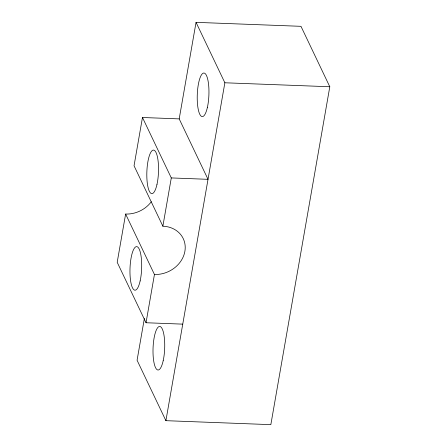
<?xml version="1.0" encoding="UTF-8"?>
<svg xmlns="http://www.w3.org/2000/svg" width="447" height="447" viewBox="0 0 447 447"><rect width="100%" height="100%" fill="white"/><g stroke="black" fill="none" stroke-linecap="round" stroke-linejoin="round"><path stroke-width="0.67" d="M151.298 201.753A27.239 23.4 -25.5 0 1 125.624 214.046L117.198 262.316L146.024 322.745L182.75 324.136M142.47 117.5L171.29 177.928L208.017 179.32L179.197 118.891L142.47 117.5L134.044 165.776L162.87 226.199A27.239 23.4 -25.5 0 1 184.89 251.331A27.239 23.4 -25.5 0 1 154.444 274.475L146.024 322.745M144.37 318.482L137.078 360.248L165.904 420.677L270.837 424.65L329.802 86.752L300.976 26.323L196.043 22.35L179.197 118.891M162.87 226.199L171.29 177.928M165.904 420.677L224.869 82.779L196.043 22.35M224.869 82.779L329.802 86.752M125.624 214.046L154.444 274.475M207.408 107.308A21.791 5.811 -87.8 0 0 204.357 73.107A21.791 5.811 -87.8 0 0 197.485 103.989A21.791 5.811 -87.8 0 0 207.408 107.308M140.146 280.9A21.791 5.811 -87.8 0 0 137.095 246.699A21.791 5.811 -87.8 0 0 130.222 277.581A21.791 5.811 -87.8 0 0 140.146 280.9M156.992 184.354A21.791 5.811 -87.8 0 0 153.941 150.158A21.791 5.811 -87.8 0 0 147.074 181.041A21.791 5.811 -87.8 0 0 156.992 184.354M163.183 360.729A21.791 5.811 -87.8 0 0 160.138 326.533A21.791 5.811 -87.8 0 0 153.265 357.41A21.791 5.811 -87.8 0 0 163.183 360.729"/></g></svg>
